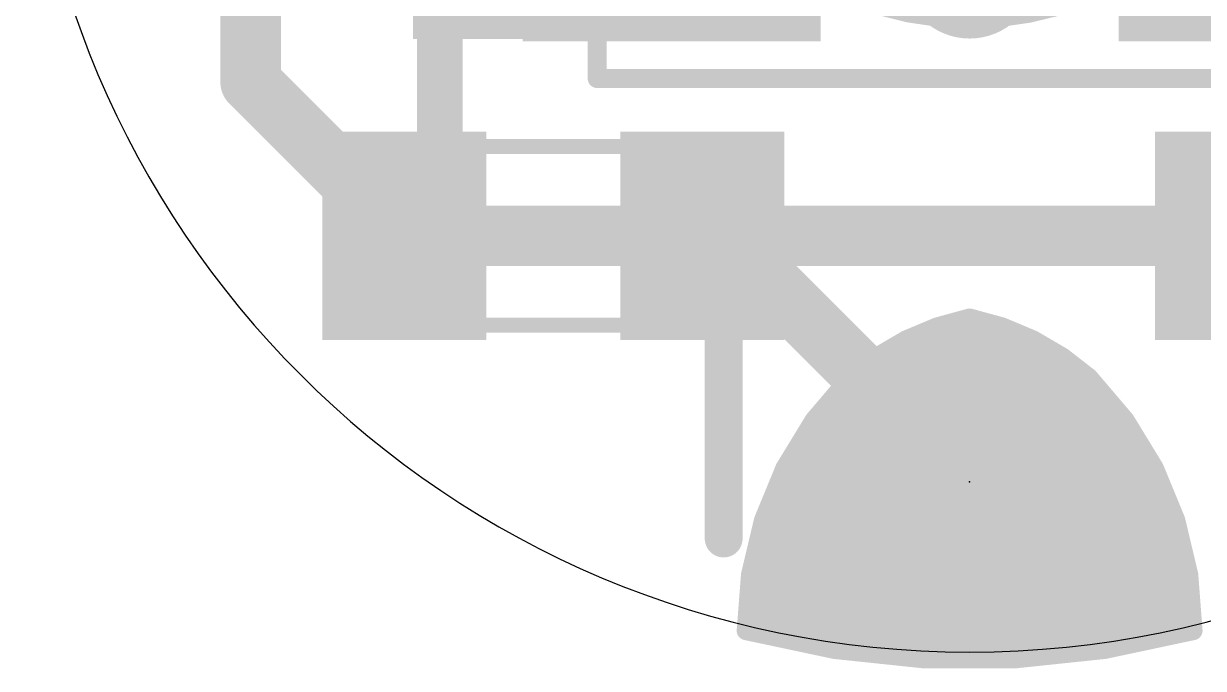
# Model space of a CAD drawing. Extents: x -6.5 to 6.5, y -6.5 to 6.5.
# Drawn here: x -6.35 to 1.57, y -6.46 to -2.13 of the extents above; entities that cross this region are included whole.
import ezdxf

# ---------------------------------------------------------------- set-up
doc = ezdxf.new("R2010")
doc.units = 0
for name, color, linetype in [('1', 12, 'CONTINUOUS'), ('16', 132, 'CONTINUOUS'), ('17', 110, 'CONTINUOUS'), ('18', 110, 'CONTINUOUS'), ('20', 53, 'CONTINUOUS'), ('21', 253, 'CONTINUOUS'), ('23', 53, 'CONTINUOUS'), ('51', 253, 'CONTINUOUS'), ('52', 253, 'CONTINUOUS')]:
    doc.layers.add(name, color=color, linetype=linetype)

# ---------------------------------------------------------------- blocks, each defined once
blk = doc.blocks.new('RECT')
blk.add_solid([(-0.5, -0.5), (0.5, -0.5), (-0.5, 0.5), (0.5, 0.5)])
blk = doc.blocks.new('ROUNDP')
at = {"const_width": 0.5}
blk.add_lwpolyline([(0, -0.25, 1), (0, 0.25, 1), (0, -0.25)], format="xyb", dxfattribs=at)
blk = doc.blocks.new('ROUNDV')
at = {"const_width": 0.5}
blk.add_lwpolyline([(0, -0.25, 1), (0, 0.25, 1), (0, -0.25)], format="xyb", dxfattribs=at)

msp = doc.modelspace()

# ---------------------------------------------------------------- linework, layer by layer
at = {"layer": '1'}
for points, const_width in [([(-3.556, 1.778), (-3.556, -3.302)], 0.3048), ([(-3.556, -3.302), (-3.302, -3.556)], 0.3048), ([(-3.302, -3.556), (-1.651, -3.556)], 0.4064), ([(-1.651, -3.556), (0, -5.207)], 0.4064), ([(-0.218, -4.1667), (-0.4263, -4.2543)], 0.127), ([(0, -4.107), (-0.218, -4.1667)], 0.127), ([(0.218, -4.1667), (0, -4.107)], 0.127), ([(0.4263, -4.2543), (0.218, -4.1667)], 0.127), ([(-0.4263, -4.2543), (-0.6214, -4.3684)], 0.127), ([(-0.2758, -4.191), (0.2758, -4.191)], 0.127), ([(0.6214, -4.3684), (0.4263, -4.2543)], 0.127), ([(-0.5352, -4.318), (0.5352, -4.318)], 0.127), ([(-0.6214, -4.3684), (-0.8, -4.507)], 0.127), ([(0.8, -4.507), (0.6214, -4.3684)], 0.127), ([(-0.7201, -4.445), (0.7201, -4.445)], 0.127), ([(-0.8, -4.507), (-1.0442, -4.7941)], 0.127), ([(-0.8553, -4.572), (0.8553, -4.572)], 0.127), ([(1.0442, -4.7941), (0.8, -4.507)], 0.127), ([(-0.9633, -4.699), (0.9633, -4.699)], 0.127), ([(-1.0442, -4.7941), (-1.2405, -5.1159)], 0.127), ([(1.2405, -5.1159), (1.0442, -4.7941)], 0.127), ([(-1.0636, -4.826), (1.0636, -4.826)], 0.127), ([(-1.1411, -4.953), (1.1411, -4.953)], 0.127), ([(-1.2405, -5.1159), (-1.384, -5.4645)], 0.127), ([(-1.2186, -5.08), (1.2186, -5.08)], 0.127), ([(1.384, -5.4645), (1.2405, -5.1159)], 0.127), ([(-1.278, -5.207), (1.278, -5.207)], 0.127), ([(-1.3303, -5.334), (1.3303, -5.334)], 0.127), ([(-1.384, -5.4645), (-1.4712, -5.8312)], 0.127), ([(-1.3826, -5.461), (1.3826, -5.461)], 0.127), ([(1.4712, -5.8312), (1.384, -5.4645)], 0.127), ([(-1.4134, -5.588), (1.4134, -5.588)], 0.127), ([(-1.4436, -5.715), (1.4436, -5.715)], 0.127), ([(-1.4712, -5.8312), (-1.5, -6.207)], 0.127), ([(-1.472, -5.842), (1.472, -5.842)], 0.127), ([(1.5, -6.207), (1.4712, -5.8312)], 0.127), ([(-1.4818, -5.969), (1.4818, -5.969)], 0.127), ([(-1.4915, -6.096), (1.4915, -6.096)], 0.127), ([(-1.5, -6.207), (-0.9066, -6.3331)], 0.127), ([(-1.4247, -6.223), (1.4247, -6.223)], 0.127), ([(0.9066, -6.3331), (1.5, -6.207)], 0.127), ([(-0.9066, -6.3331), (-0.3033, -6.3965)], 0.127), ([(-0.7461, -6.35), (0.7461, -6.35)], 0.127), ([(-0.3033, -6.3965), (0.3033, -6.3965)], 0.127), ([(0.3033, -6.3965), (0.9066, -6.3331)], 0.127)]:
    msp.add_lwpolyline(points, dxfattribs=dict(at, const_width=const_width))
for points, const_width in [([(-3.5021, -3.2481, 1), (-3.6099, -3.3559)], 0.1524), ([(-3.6322, -3.302, 1), (-3.4798, -3.302)], 0.1524), ([(-3.302, -3.4544, 1), (-3.302, -3.6576)], 0.2032), ([(-1.5792, -3.4842, 1), (-1.7228, -3.6278)], 0.2032), ([(-1.651, -3.6576, 1), (-1.651, -3.4544)], 0.2032), ([(-3.3559, -3.6099, 1), (-3.2481, -3.5021)], 0.1524), ([(-0.2264, -4.1361, 1), (-0.2096, -4.1973)], 0.0635), ([(-0.2057, -4.196, 1), (-0.2303, -4.1374)], 0.0635), ([(0.0084, -4.0764, 1), (-0.0084, -4.1376)], 0.0635), ([(0.0084, -4.1376, 1), (-0.0084, -4.0764)], 0.0635), ([(0.2303, -4.1374, 1), (0.2057, -4.196)], 0.0635), ([(0.2096, -4.1973, 1), (0.2264, -4.1361)], 0.0635), ([(-0.4386, -4.2251, 1), (-0.414, -4.2836)], 0.0635), ([(-0.4103, -4.2817, 1), (-0.4424, -4.2269)], 0.0635), ([(-0.2758, -4.1593, 1), (-0.2758, -4.2227)], 0.0635), ([(0.2758, -4.2227, 1), (0.2758, -4.1593)], 0.0635), ([(0.4424, -4.2269, 1), (0.4103, -4.2817)], 0.0635), ([(0.414, -4.2836, 1), (0.4386, -4.2251)], 0.0635), ([(-0.5352, -4.2863, 1), (-0.5352, -4.3498)], 0.0635), ([(0.5352, -4.3498, 1), (0.5352, -4.2863)], 0.0635), ([(-0.6375, -4.341, 1), (-0.6054, -4.3958)], 0.0635), ([(-0.602, -4.3935, 1), (-0.6409, -4.3433)], 0.0635), ([(0.6409, -4.3433, 1), (0.602, -4.3935)], 0.0635), ([(0.6054, -4.3958, 1), (0.6375, -4.341)], 0.0635), ([(-0.7201, -4.4133, 1), (-0.7201, -4.4768)], 0.0635), ([(0.7201, -4.4768, 1), (0.7201, -4.4133)], 0.0635), ([(-0.8553, -4.5403, 1), (-0.8553, -4.6037)], 0.0635), ([(-0.8195, -4.4819, 1), (-0.7805, -4.5321)], 0.0635), ([(-0.7758, -4.5276, 1), (-0.8242, -4.4864)], 0.0635), ([(0.8242, -4.4864, 1), (0.7758, -4.5276)], 0.0635), ([(0.7805, -4.5321, 1), (0.8195, -4.4819)], 0.0635), ([(0.8553, -4.6037, 1), (0.8553, -4.5403)], 0.0635), ([(-0.9633, -4.6673, 1), (-0.9633, -4.7307)], 0.0635), ([(0.9633, -4.7307, 1), (0.9633, -4.6673)], 0.0635), ([(-1.0684, -4.7736, 1), (-1.02, -4.8147)], 0.0635), ([(-1.0171, -4.8107, 1), (-1.0713, -4.7776)], 0.0635), ([(1.0713, -4.7776, 1), (1.0171, -4.8107)], 0.0635), ([(1.02, -4.8147, 1), (1.0684, -4.7736)], 0.0635), ([(-1.0636, -4.7943, 1), (-1.0636, -4.8578)], 0.0635), ([(1.0636, -4.8578, 1), (1.0636, -4.7943)], 0.0635), ([(-1.1411, -4.9213, 1), (-1.1411, -4.9848)], 0.0635), ([(1.1411, -4.9848, 1), (1.1411, -4.9213)], 0.0635), ([(-1.2676, -5.0994, 1), (-1.2134, -5.1325)], 0.0635), ([(-1.2111, -5.128, 1), (-1.2698, -5.1038)], 0.0635), ([(-1.2186, -5.0483, 1), (-1.2186, -5.1117)], 0.0635), ([(-0.0718, -5.2788, 1), (0.0718, -5.1352)], 0.2032), ([(1.2698, -5.1038, 1), (1.2111, -5.128)], 0.0635), ([(1.2134, -5.1325, 1), (1.2676, -5.0994)], 0.0635), ([(1.2186, -5.1117, 1), (1.2186, -5.0483)], 0.0635), ([(-1.278, -5.1753, 1), (-1.278, -5.2387)], 0.0635), ([(1.278, -5.2387, 1), (1.278, -5.1753)], 0.0635), ([(-1.3303, -5.3023, 1), (-1.3303, -5.3658)], 0.0635), ([(1.3303, -5.3658, 1), (1.3303, -5.3023)], 0.0635), ([(-1.4133, -5.4524, 1), (-1.3546, -5.4766)], 0.0635), ([(-1.3531, -5.4718, 1), (-1.4149, -5.4571)], 0.0635), ([(-1.3826, -5.4293, 1), (-1.3826, -5.4928)], 0.0635), ([(1.4149, -5.4571, 1), (1.3531, -5.4718)], 0.0635), ([(1.3546, -5.4766, 1), (1.4133, -5.4524)], 0.0635), ([(1.3826, -5.4928, 1), (1.3826, -5.4293)], 0.0635), ([(-1.4134, -5.5563, 1), (-1.4134, -5.6197)], 0.0635), ([(1.4134, -5.6197, 1), (1.4134, -5.5563)], 0.0635), ([(-1.4436, -5.6833, 1), (-1.4436, -5.7467)], 0.0635), ([(1.4436, -5.7467, 1), (1.4436, -5.6833)], 0.0635), ([(-1.472, -5.8103, 1), (-1.472, -5.8738)], 0.0635), ([(-1.4396, -5.8336, 1), (-1.5029, -5.8287)], 0.0635), ([(1.5029, -5.8287, 1), (1.4396, -5.8336)], 0.0635), ([(1.472, -5.8738, 1), (1.472, -5.8103)], 0.0635), ([(-1.5021, -5.8238, 1), (-1.4403, -5.8385)], 0.0635), ([(1.4403, -5.8385, 1), (1.5021, -5.8238)], 0.0635), ([(-1.4818, -5.9373, 1), (-1.4818, -6.0008)], 0.0635), ([(1.4818, -6.0008, 1), (1.4818, -5.9373)], 0.0635), ([(-1.4915, -6.0643, 1), (-1.4915, -6.1277)], 0.0635), ([(1.4915, -6.1277, 1), (1.4915, -6.0643)], 0.0635), ([(-1.4934, -6.1759, 1), (-1.5066, -6.2381)], 0.0635), ([(-1.5317, -6.2046, 1), (-1.4683, -6.2094)], 0.0635), ([(-1.4247, -6.1913, 1), (-1.4247, -6.2547)], 0.0635), ([(1.4247, -6.2547, 1), (1.4247, -6.1913)], 0.0635), ([(1.4683, -6.2094, 1), (1.5317, -6.2046)], 0.0635), ([(1.5066, -6.2381, 1), (1.4934, -6.1759)], 0.0635), ([(-0.9033, -6.3015, 1), (-0.9099, -6.3647)], 0.0635), ([(-0.9132, -6.3642, 1), (-0.9, -6.3021)], 0.0635), ([(-0.7461, -6.3183, 1), (-0.7461, -6.3818)], 0.0635), ([(-0.3033, -6.3648, 1), (-0.3033, -6.4283)], 0.0635), ([(-0.3066, -6.4281, 1), (-0.3, -6.365)], 0.0635), ([(0.3, -6.365, 1), (0.3066, -6.4281)], 0.0635), ([(0.3033, -6.4283, 1), (0.3033, -6.3648)], 0.0635), ([(0.7461, -6.3818, 1), (0.7461, -6.3183)], 0.0635), ([(0.9, -6.3021, 1), (0.9132, -6.3642)], 0.0635), ([(0.9099, -6.3647, 1), (0.9033, -6.3015)], 0.0635)]:
    msp.add_lwpolyline(points, format="xyb", dxfattribs=dict(at, const_width=const_width))
at = {"layer": '16'}
for points, const_width in [([(-4.826, -0.254), (-4.826, -2.524)], 0.4064), ([(-4.826, -2.524), (-3.794, -3.556)], 0.4064), ([(-1.794, -3.556), (1.794, -3.556)], 0.4064), ([(-0.218, -4.1667), (-0.4263, -4.2543)], 0.127), ([(0, -4.107), (-0.218, -4.1667)], 0.127), ([(0.218, -4.1667), (0, -4.107)], 0.127), ([(0.4263, -4.2543), (0.218, -4.1667)], 0.127), ([(-0.4263, -4.2543), (-0.6214, -4.3684)], 0.127), ([(-0.2758, -4.191), (0.2758, -4.191)], 0.127), ([(0.6214, -4.3684), (0.4263, -4.2543)], 0.127), ([(-0.5352, -4.318), (0.5352, -4.318)], 0.127), ([(-0.6214, -4.3684), (-0.8, -4.507)], 0.127), ([(0.8, -4.507), (0.6214, -4.3684)], 0.127), ([(-0.7201, -4.445), (0.7201, -4.445)], 0.127), ([(-0.8, -4.507), (-1.0442, -4.7941)], 0.127), ([(-0.8553, -4.572), (0.8553, -4.572)], 0.127), ([(1.0442, -4.7941), (0.8, -4.507)], 0.127), ([(-0.9633, -4.699), (0.9633, -4.699)], 0.127), ([(-1.0442, -4.7941), (-1.2405, -5.1159)], 0.127), ([(1.2405, -5.1159), (1.0442, -4.7941)], 0.127), ([(-1.0636, -4.826), (1.0636, -4.826)], 0.127), ([(-1.1411, -4.953), (1.1411, -4.953)], 0.127), ([(-1.2405, -5.1159), (-1.384, -5.4645)], 0.127), ([(-1.2186, -5.08), (1.2186, -5.08)], 0.127), ([(1.384, -5.4645), (1.2405, -5.1159)], 0.127), ([(-1.278, -5.207), (1.278, -5.207)], 0.127), ([(-1.3303, -5.334), (1.3303, -5.334)], 0.127), ([(-1.384, -5.4645), (-1.4712, -5.8312)], 0.127), ([(-1.3826, -5.461), (1.3826, -5.461)], 0.127), ([(1.4712, -5.8312), (1.384, -5.4645)], 0.127), ([(-1.4134, -5.588), (1.4134, -5.588)], 0.127), ([(-1.4436, -5.715), (1.4436, -5.715)], 0.127), ([(-1.4712, -5.8312), (-1.5, -6.207)], 0.127), ([(-1.472, -5.842), (1.472, -5.842)], 0.127), ([(1.5, -6.207), (1.4712, -5.8312)], 0.127), ([(-1.4818, -5.969), (1.4818, -5.969)], 0.127), ([(-1.4915, -6.096), (1.4915, -6.096)], 0.127), ([(-1.5, -6.207), (-0.9066, -6.3331)], 0.127), ([(-1.4247, -6.223), (1.4247, -6.223)], 0.127), ([(0.9066, -6.3331), (1.5, -6.207)], 0.127), ([(-0.9066, -6.3331), (-0.3033, -6.3965)], 0.127), ([(-0.7461, -6.35), (0.7461, -6.35)], 0.127), ([(-0.3033, -6.3965), (0.3033, -6.3965)], 0.127), ([(0.3033, -6.3965), (0.9066, -6.3331)], 0.127)]:
    msp.add_lwpolyline(points, dxfattribs=dict(at, const_width=const_width))
for points, const_width in [([(-4.7542, -2.4522, 1), (-4.8978, -2.5958)], 0.2032), ([(-4.9276, -2.524, 1), (-4.7244, -2.524)], 0.2032), ([(-3.8658, -3.6278, 1), (-3.7222, -3.4842)], 0.2032), ([(-1.794, -3.4544, 1), (-1.794, -3.6576)], 0.2032), ([(-0.2264, -4.1361, 1), (-0.2096, -4.1973)], 0.0635), ([(-0.2057, -4.196, 1), (-0.2303, -4.1374)], 0.0635), ([(0.0084, -4.0764, 1), (-0.0084, -4.1376)], 0.0635), ([(0.0084, -4.1376, 1), (-0.0084, -4.0764)], 0.0635), ([(0.2303, -4.1374, 1), (0.2057, -4.196)], 0.0635), ([(0.2096, -4.1973, 1), (0.2264, -4.1361)], 0.0635), ([(-0.4386, -4.2251, 1), (-0.414, -4.2836)], 0.0635), ([(-0.4103, -4.2817, 1), (-0.4424, -4.2269)], 0.0635), ([(-0.2758, -4.1593, 1), (-0.2758, -4.2227)], 0.0635), ([(0.2758, -4.2227, 1), (0.2758, -4.1593)], 0.0635), ([(0.4424, -4.2269, 1), (0.4103, -4.2817)], 0.0635), ([(0.414, -4.2836, 1), (0.4386, -4.2251)], 0.0635), ([(-0.5352, -4.2863, 1), (-0.5352, -4.3498)], 0.0635), ([(0.5352, -4.3498, 1), (0.5352, -4.2863)], 0.0635), ([(-0.6375, -4.341, 1), (-0.6054, -4.3958)], 0.0635), ([(-0.602, -4.3935, 1), (-0.6409, -4.3433)], 0.0635), ([(0.6409, -4.3433, 1), (0.602, -4.3935)], 0.0635), ([(0.6054, -4.3958, 1), (0.6375, -4.341)], 0.0635), ([(-0.7201, -4.4133, 1), (-0.7201, -4.4768)], 0.0635), ([(0.7201, -4.4768, 1), (0.7201, -4.4133)], 0.0635), ([(-0.8553, -4.5403, 1), (-0.8553, -4.6037)], 0.0635), ([(-0.8195, -4.4819, 1), (-0.7805, -4.5321)], 0.0635), ([(-0.7758, -4.5276, 1), (-0.8242, -4.4864)], 0.0635), ([(0.8242, -4.4864, 1), (0.7758, -4.5276)], 0.0635), ([(0.7805, -4.5321, 1), (0.8195, -4.4819)], 0.0635), ([(0.8553, -4.6037, 1), (0.8553, -4.5403)], 0.0635), ([(-0.9633, -4.6673, 1), (-0.9633, -4.7307)], 0.0635), ([(0.9633, -4.7307, 1), (0.9633, -4.6673)], 0.0635), ([(-1.0684, -4.7736, 1), (-1.02, -4.8147)], 0.0635), ([(-1.0171, -4.8107, 1), (-1.0713, -4.7776)], 0.0635), ([(1.0713, -4.7776, 1), (1.0171, -4.8107)], 0.0635), ([(1.02, -4.8147, 1), (1.0684, -4.7736)], 0.0635), ([(-1.0636, -4.7943, 1), (-1.0636, -4.8578)], 0.0635), ([(1.0636, -4.8578, 1), (1.0636, -4.7943)], 0.0635), ([(-1.1411, -4.9213, 1), (-1.1411, -4.9848)], 0.0635), ([(1.1411, -4.9848, 1), (1.1411, -4.9213)], 0.0635), ([(-1.2676, -5.0994, 1), (-1.2134, -5.1325)], 0.0635), ([(-1.2111, -5.128, 1), (-1.2698, -5.1038)], 0.0635), ([(-1.2186, -5.0483, 1), (-1.2186, -5.1117)], 0.0635), ([(1.2698, -5.1038, 1), (1.2111, -5.128)], 0.0635), ([(1.2134, -5.1325, 1), (1.2676, -5.0994)], 0.0635), ([(1.2186, -5.1117, 1), (1.2186, -5.0483)], 0.0635), ([(-1.278, -5.1753, 1), (-1.278, -5.2387)], 0.0635), ([(1.278, -5.2387, 1), (1.278, -5.1753)], 0.0635), ([(-1.3303, -5.3023, 1), (-1.3303, -5.3658)], 0.0635), ([(1.3303, -5.3658, 1), (1.3303, -5.3023)], 0.0635), ([(-1.4133, -5.4524, 1), (-1.3546, -5.4766)], 0.0635), ([(-1.3531, -5.4718, 1), (-1.4149, -5.4571)], 0.0635), ([(-1.3826, -5.4293, 1), (-1.3826, -5.4928)], 0.0635), ([(1.4149, -5.4571, 1), (1.3531, -5.4718)], 0.0635), ([(1.3546, -5.4766, 1), (1.4133, -5.4524)], 0.0635), ([(1.3826, -5.4928, 1), (1.3826, -5.4293)], 0.0635), ([(-1.4134, -5.5563, 1), (-1.4134, -5.6197)], 0.0635), ([(1.4134, -5.6197, 1), (1.4134, -5.5563)], 0.0635), ([(-1.4436, -5.6833, 1), (-1.4436, -5.7467)], 0.0635), ([(1.4436, -5.7467, 1), (1.4436, -5.6833)], 0.0635), ([(-1.472, -5.8103, 1), (-1.472, -5.8738)], 0.0635), ([(-1.4396, -5.8336, 1), (-1.5029, -5.8287)], 0.0635), ([(1.5029, -5.8287, 1), (1.4396, -5.8336)], 0.0635), ([(1.472, -5.8738, 1), (1.472, -5.8103)], 0.0635), ([(-1.5021, -5.8238, 1), (-1.4403, -5.8385)], 0.0635), ([(1.4403, -5.8385, 1), (1.5021, -5.8238)], 0.0635), ([(-1.4818, -5.9373, 1), (-1.4818, -6.0008)], 0.0635), ([(1.4818, -6.0008, 1), (1.4818, -5.9373)], 0.0635), ([(-1.4915, -6.0643, 1), (-1.4915, -6.1277)], 0.0635), ([(1.4915, -6.1277, 1), (1.4915, -6.0643)], 0.0635), ([(-1.4934, -6.1759, 1), (-1.5066, -6.2381)], 0.0635), ([(-1.5317, -6.2046, 1), (-1.4683, -6.2094)], 0.0635), ([(-1.4247, -6.1913, 1), (-1.4247, -6.2547)], 0.0635), ([(1.4247, -6.2547, 1), (1.4247, -6.1913)], 0.0635), ([(1.4683, -6.2094, 1), (1.5317, -6.2046)], 0.0635), ([(1.5066, -6.2381, 1), (1.4934, -6.1759)], 0.0635), ([(-0.9033, -6.3015, 1), (-0.9099, -6.3647)], 0.0635), ([(-0.9132, -6.3642, 1), (-0.9, -6.3021)], 0.0635), ([(-0.7461, -6.3183, 1), (-0.7461, -6.3818)], 0.0635), ([(-0.3033, -6.3648, 1), (-0.3033, -6.4283)], 0.0635), ([(-0.3066, -6.4281, 1), (-0.3, -6.365)], 0.0635), ([(0.3, -6.365, 1), (0.3066, -6.4281)], 0.0635), ([(0.3033, -6.4283, 1), (0.3033, -6.3648)], 0.0635), ([(0.7461, -6.3818, 1), (0.7461, -6.3183)], 0.0635), ([(0.9, -6.3021, 1), (0.9132, -6.3642)], 0.0635), ([(0.9099, -6.3647, 1), (0.9033, -6.3015)], 0.0635)]:
    msp.add_lwpolyline(points, format="xyb", dxfattribs=dict(at, const_width=const_width))
at = {"layer": '20'}
for centre, start, end in [((0.0001, 0.0001), 180.0009, 269.9991), ((-0.0001, 0.0001), 270.0009, 359.9991)]:
    msp.add_arc(centre, 6.3501, start, end, dxfattribs=at)
at = {"layer": '21'}
for points, const_width in [([(0, -2.1, 1), (0, 2.1, 1), (0, -2.1)], 0.127), ([(-2.5, -2.4682, 1), (-2.5, -2.5318)], 0.0635), ([(-2.5318, -2.5, 1), (-2.4682, -2.5)], 0.0635)]:
    msp.add_lwpolyline(points, format="xyb", dxfattribs=dict(at, const_width=const_width))
at = {"layer": '21', "const_width": 0.127}
for points in [[(-2.5, -2.5), (-2.5, 1.5)], [(2.5, -2.5), (-2.5, -2.5)]]:
    msp.add_lwpolyline(points, dxfattribs=at)
at = {"layer": '23'}
msp.add_point((0, -5.207), dxfattribs=at)
at = {"layer": '51', "const_width": 0.254}
for points in [[(-1.651, -3.302), (-2.159, -4.064)], [(-1.651, -5.588), (-1.651, -3.302)], [(-1.651, -3.302), (-1.143, -4.064)]]:
    msp.add_lwpolyline(points, dxfattribs=at)
at = {"layer": '51', "const_width": 0.127}
for points in [[(-1.5875, -3.302, 1), (-1.7145, -3.302)], [(-1.5982, -3.2668, 1), (-1.7038, -3.3372)], [(-1.5982, -3.3372, 1), (-1.7038, -3.2668)], [(-2.2118, -4.0288, 1), (-2.1062, -4.0992)], [(-1.1958, -4.0992, 1), (-1.0902, -4.0288)], [(-1.7145, -5.588, 1), (-1.5875, -5.588)]]:
    msp.add_lwpolyline(points, format="xyb", dxfattribs=at)
at = {"layer": '52', "const_width": 0.1016}
for points in [[(-1.869, -2.956), (-3.719, -2.956)], [(-3.719, -4.156), (-1.869, -4.156)]]:
    msp.add_lwpolyline(points, dxfattribs=at)
at = {"layer": '52', "const_width": 0.0508}
for points in [[(-3.719, -2.9306, 1), (-3.719, -2.9814)], [(-1.869, -2.9814, 1), (-1.869, -2.9306)], [(-3.719, -4.1306, 1), (-3.719, -4.1814)], [(-1.869, -4.1814, 1), (-1.869, -4.1306)]]:
    msp.add_lwpolyline(points, format="xyb", dxfattribs=at)

# ---------------------------------------------------------------- block references
at = {"layer": '1', "xscale": 2, "yscale": 1.1, "rotation": 180}
for p in [(-2, -1.7), (2, -1.7)]:
    msp.add_blockref('RECT', p, dxfattribs=at)
at = {"layer": '16'}
for p, xscale, yscale, rotation in [((-2.9734, -1.905), 0.6604, 1.524, 90), ((-3.794, -3.556), 1.1, 1.4, 180), ((-1.794, -3.556), 1.1, 1.4, 180)]:
    msp.add_blockref('RECT', p, dxfattribs=dict(at, xscale=xscale, yscale=yscale, rotation=rotation))
at = {"layer": '16', "xscale": 1.1, "yscale": 1.4}
msp.add_blockref('RECT', (1.794, -3.556), dxfattribs=at)
at = {"layer": '17', "xscale": 2.1844, "yscale": 2.1844, "rotation": 180}
msp.add_blockref('ROUNDP', (0, -5.207), dxfattribs=at)
msp.add_blockref('ROUNDP', (0, -5.207), dxfattribs=at)
at = {"layer": '18', "xscale": 0.9064, "yscale": 0.9064}
msp.add_blockref('ROUNDV', (0, -1.778), dxfattribs=at)
msp.add_blockref('ROUNDV', (0, -1.778), dxfattribs=at)
at = {"layer": '52'}
for p, xscale, yscale, rotation in [((-2.5273, -1.905), 0.508, 1.143, 90), ((-3.544, -3.556), 0.5, 1.3, 180), ((-2.044, -3.556), 0.5, 1.3, 180)]:
    msp.add_blockref('RECT', p, dxfattribs=dict(at, xscale=xscale, yscale=yscale, rotation=rotation))

doc.saveas('drawing.dxf')
